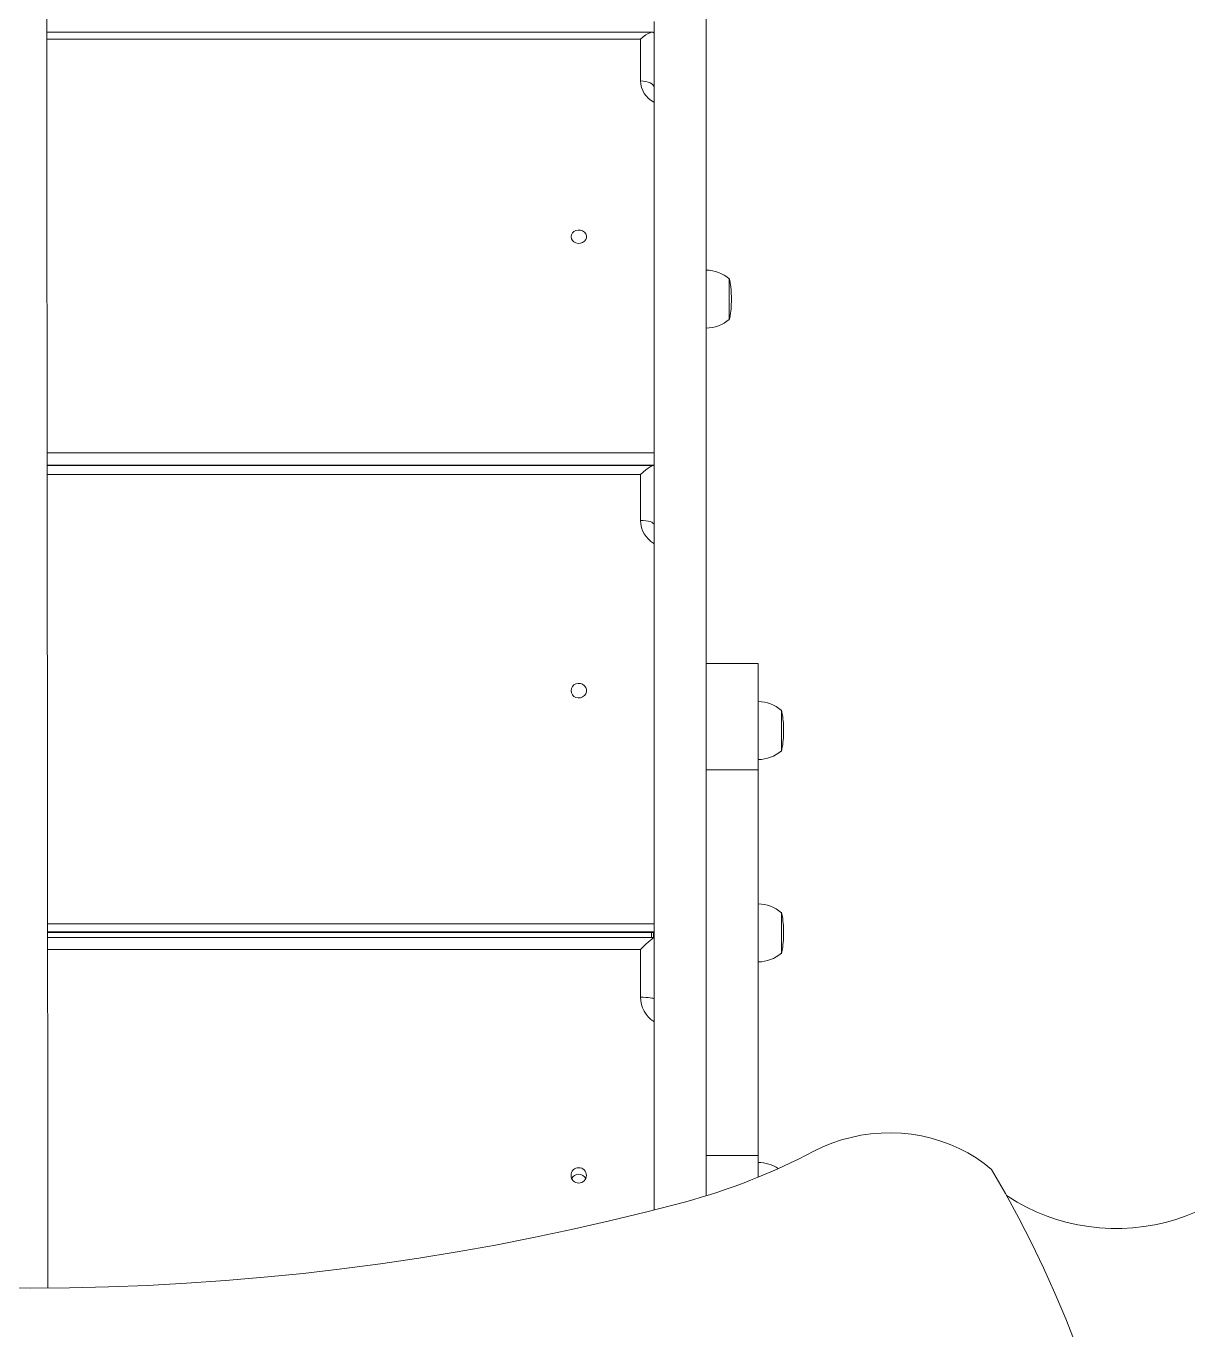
# Model space of a CAD drawing. Header units: millimetres. Extents: x -12977 to 11786, y -11805 to 10558.
# Drawn here: x -1108 to -507, y 5962 to 6638 of the extents above; entities that cross this region are included whole.
import ezdxf

# ---------------------------------------------------------------- set-up
doc = ezdxf.new("R2010")
doc.units = ezdxf.units.MM
doc.layers.add('DIKOM_ОБЪЕКТ', color=7, linetype='Continuous')

msp = doc.modelspace()

# ---------------------------------------------------------------- linework, layer by layer
at = {"layer": 'DIKOM_ОБЪЕКТ', "color": 7, "linetype": 'Continuous', "lineweight": 15}
for p, q in [((-784.007, 6634.651), (-1097.668, 6634.65)), ((-790.083, 6631.127), (-1097.664, 6631.127)), ((-790.083, 6609.429), (-790.083, 6631.127)), ((-756.062, 6619.945), (-756.043, 6619.98)), ((-756.084, 6599.38), (-756.083, 6599.38)), ((-756.083, 6599.38), (-756.083, 6593.917)), ((-756.083, 6596.038), (-756.089, 6462.376)), ((-756.083, 6594.669), (-756.088, 6455.799)), ((-756.083, 6594.669), (-756.083, 6588.212)), ((-756.083, 6593.916), (-756.083, 6593.917)), ((-756.087, 6449.342), (-756.083, 6588.212)), ((-756.087, 6447.972), (-756.082, 6581.635)), ((-756.083, 6581.635), (-756.082, 6581.635)), ((-756.088, 6455.799), (-756.087, 6449.342)), ((-756.089, 6450.095), (-756.088, 6444.631)), ((-756.088, 6447.973), (-756.087, 6447.972)), ((-783.093, 6416.742), (-1097.464, 6416.741)), ((-1097.458, 6410.285), (-783.093, 6410.285)), ((-783.452, 6410.229), (-1097.458, 6410.228)), ((-790.09, 6405.45), (-1097.454, 6405.451)), ((-790.09, 6381.744), (-790.09, 6405.45)), ((-756.091, 6372.566), (-756.09, 6372.566)), ((-756.09, 6372.566), (-756.089, 6369.075)), ((-756.091, 6367.194), (-756.093, 6215.469)), ((-756.091, 6366.889), (-756.093, 6220.853)), ((-756.093, 6211.343), (-756.09, 6363.067)), ((-756.091, 6369.074), (-756.089, 6369.075)), ((-756.091, 6367.194), (-756.09, 6363.067)), ((-756.093, 6211.648), (-756.089, 6357.683)), ((-756.09, 6357.683), (-756.089, 6357.683)), ((-729.088, 6307.659), (-756.089, 6307.659)), ((-756.09, 6252.473), (-729.09, 6252.473)), ((-729.08, 6247.579), (-729.081, 6247.579)), ((-729.081, 6247.565), (-729.08, 6247.565)), ((-756.093, 6215.469), (-756.093, 6211.343)), ((-729.085, 6215.392), (-729.083, 6215.392)), ((-756.094, 6209.462), (-756.092, 6205.97)), ((-756.093, 6211.648), (-756.093, 6211.648)), ((-783.098, 6172.797), (-1097.234, 6172.797)), ((-1097.23, 6168.67), (-783.097, 6168.67)), ((-1097.23, 6168.308), (-783.455, 6168.308)), ((-783.15, 6165.647), (-1097.227, 6165.646)), ((-790.094, 6159.528), (-1097.221, 6159.528)), ((-790.095, 6134.727), (-790.094, 6159.528)), ((-729.078, 6156.206), (-729.078, 6103.557)), ((-756.095, 6126.775), (-756.094, 6125.39)), ((-756.095, 6120.949), (-756.096, 6031.901)), ((-756.095, 6125.39), (-756.094, 6125.39)), ((-756.095, 6120.949), (-756.094, 6119.312)), ((-756.095, 6118.981), (-756.096, 6031.901)), ((-756.094, 6031.901), (-756.094, 6119.312)), ((-756.094, 6031.901), (-756.093, 6115.328)), ((-756.094, 6115.328), (-756.093, 6115.328)), ((-729.086, 6076.687), (-729.084, 6076.687)), ((-756.094, 6052.663), (-729.094, 6052.663))]:
    msp.add_line(p, q, dxfattribs=at)
at = {"layer": 'DIKOM_ОБЪЕКТ', "color": 7, "linetype": 'Continuous', "lineweight": 15, "flags": 128}
for points in [[(-756.037, 6690.926), (-756.037, 6690.24), (-756.037, 6684.529), (-756.037, 6678.948), (-756.037, 6673.517), (-756.037, 6668.255), (-756.038, 6663.182), (-756.038, 6658.316), (-756.038, 6653.675), (-756.038, 6649.277), (-756.038, 6645.136), (-756.039, 6641.268), (-756.039, 6637.688), (-756.039, 6634.407), (-756.039, 6631.439), (-756.04, 6628.794), (-756.04, 6626.482), (-756.041, 6624.511), (-756.041, 6622.888), (-756.042, 6621.62), (-756.042, 6620.71), (-756.042, 6620.162), (-756.043, 6619.98)], [(-783.099, 6024.518), (-783.099, 6045.616), (-783.099, 6067.515), (-783.099, 6089.364), (-783.098, 6111.158), (-783.098, 6132.892), (-783.098, 6154.559), (-783.097, 6176.154), (-783.097, 6197.672), (-783.096, 6219.106), (-783.096, 6240.451), (-783.096, 6261.701), (-783.095, 6282.851), (-783.095, 6303.895), (-783.095, 6324.828), (-783.095, 6345.644), (-783.094, 6366.338), (-783.094, 6386.904), (-783.093, 6407.336), (-783.092, 6427.63), (-783.092, 6447.78), (-783.092, 6467.781), (-783.091, 6487.627), (-783.09, 6507.313), (-783.089, 6526.835), (-783.089, 6546.187), (-783.088, 6565.363), (-783.088, 6584.359), (-783.087, 6603.17), (-783.086, 6621.791), (-783.085, 6640.216)], [(-756.099, 6031.9), (-756.099, 6045.616), (-756.098, 6067.515), (-756.098, 6089.364), (-756.099, 6111.158), (-756.098, 6132.892), (-756.098, 6154.559), (-756.098, 6176.155), (-756.097, 6197.672), (-756.097, 6219.106), (-756.097, 6240.451), (-756.096, 6261.701), (-756.096, 6282.851), (-756.096, 6303.896), (-756.095, 6324.828), (-756.094, 6345.644), (-756.094, 6366.338), (-756.093, 6386.903), (-756.093, 6407.336), (-756.093, 6427.63), (-756.092, 6447.78), (-756.091, 6467.78), (-756.091, 6487.627), (-756.091, 6507.313), (-756.09, 6526.835), (-756.089, 6546.186), (-756.089, 6565.363), (-756.087, 6584.359), (-756.087, 6603.17), (-756.086, 6621.791), (-756.086, 6640.217)], [(-756.076, 6511.471), (-756.076, 6515.921), (-756.075, 6523.606), (-756.074, 6531.052), (-756.073, 6538.248), (-756.073, 6545.187), (-756.073, 6551.86), (-756.073, 6558.259), (-756.072, 6564.377), (-756.071, 6570.207), (-756.071, 6575.741), (-756.07, 6580.974), (-756.07, 6585.898), (-756.069, 6590.509), (-756.069, 6594.801), (-756.068, 6598.768), (-756.068, 6602.406), (-756.067, 6605.711), (-756.066, 6608.678), (-756.066, 6611.305), (-756.066, 6613.588), (-756.064, 6615.525), (-756.064, 6617.113), (-756.063, 6618.35), (-756.063, 6619.235), (-756.062, 6619.767), (-756.062, 6619.945)], [(-783.083, 6605.952), (-783.217, 6606.63), (-783.616, 6607.282), (-784.263, 6607.884), (-785.134, 6608.411), (-786.195, 6608.843), (-787.404, 6609.164), (-788.717, 6609.362), (-790.083, 6609.429)], [(-756.083, 6596.038), (-756.084, 6597.476), (-756.084, 6598.687), (-756.083, 6599.625), (-756.083, 6600.252), (-756.084, 6600.547), (-756.083, 6600.496), (-756.083, 6600.102), (-756.083, 6599.38)], [(-756.083, 6593.917), (-756.083, 6592.895), (-756.083, 6591.611), (-756.082, 6590.116), (-756.083, 6588.468), (-756.082, 6586.728), (-756.082, 6584.964), (-756.082, 6583.245), (-756.082, 6581.635)], [(-826.086, 6528.711), (-825.908, 6527.687), (-825.391, 6526.755), (-824.58, 6525.996), (-823.547, 6525.479), (-822.385, 6525.249), (-821.196, 6525.326), (-820.086, 6525.704), (-819.154, 6526.349), (-818.482, 6527.204), (-818.131, 6528.193), (-818.131, 6529.228), (-818.482, 6530.217), (-819.153, 6531.072), (-820.086, 6531.717), (-821.195, 6532.095), (-822.385, 6532.173), (-823.548, 6531.942), (-824.58, 6531.425), (-825.391, 6530.666), (-825.908, 6529.734), (-826.086, 6528.711)], [(-756.083, 6511.39), (-756.083, 6511.388), (-756.082, 6511.177), (-756.083, 6510.619), (-756.083, 6509.728), (-756.083, 6508.524), (-756.083, 6507.035), (-756.083, 6505.297), (-756.083, 6503.351), (-756.084, 6501.241), (-756.084, 6499.017), (-756.084, 6496.732), (-756.084, 6494.439), (-756.083, 6492.191), (-756.084, 6490.043), (-756.084, 6488.042), (-756.084, 6486.238), (-756.083, 6484.671), (-756.083, 6483.379), (-756.083, 6482.392), (-756.083, 6481.733), (-756.083, 6481.418), (-756.082, 6481.39)], [(-744.082, 6495.648), (-744.082, 6493.765), (-744.082, 6491.941), (-744.082, 6490.269), (-744.082, 6488.806), (-744.082, 6487.601), (-744.082, 6486.695), (-744.083, 6486.119), (-744.082, 6485.893), (-744.083, 6486.024), (-744.083, 6486.509), (-744.083, 6487.33), (-744.083, 6488.459), (-744.083, 6489.859), (-744.083, 6491.481), (-744.083, 6493.27), (-744.083, 6495.165), (-744.084, 6497.102), (-744.083, 6499.015), (-744.083, 6500.838), (-744.083, 6502.51), (-744.083, 6503.974), (-744.083, 6505.179), (-744.083, 6506.085), (-744.083, 6506.661), (-744.083, 6506.887), (-744.083, 6506.755), (-744.083, 6506.271), (-744.082, 6505.45), (-744.082, 6504.32), (-744.082, 6502.921), (-744.082, 6501.299), (-744.082, 6499.51), (-744.082, 6497.615), (-744.082, 6497.13)], [(-744.083, 6499.09), (-744.083, 6500.965), (-744.083, 6502.685), (-744.083, 6504.191), (-744.083, 6505.43), (-744.083, 6506.362), (-744.082, 6506.954), (-744.082, 6507.187), (-744.083, 6507.19)], [(-756.083, 6492.39), (-756.083, 6492.568), (-756.083, 6493.085), (-756.083, 6493.896), (-756.082, 6494.928), (-756.083, 6496.09), (-756.083, 6497.279), (-756.083, 6498.389), (-756.083, 6499.322), (-756.083, 6499.993), (-756.082, 6500.345), (-756.082, 6500.345), (-756.082, 6499.994), (-756.083, 6499.322), (-756.082, 6498.39), (-756.082, 6497.28), (-756.082, 6496.091), (-756.082, 6494.929), (-756.082, 6493.896), (-756.083, 6493.085), (-756.083, 6492.568), (-756.083, 6492.39)], [(-744.082, 6485.59), (-744.083, 6485.728), (-744.083, 6486.226), (-744.083, 6487.071), (-744.083, 6488.233), (-744.083, 6489.672), (-744.083, 6491.34), (-744.084, 6493.181), (-744.084, 6495.13), (-744.083, 6497.122), (-744.083, 6499.09)], [(-743.03, 6494.915), (-743.03, 6495.027), (-743.03, 6495.347), (-743.03, 6495.825), (-743.03, 6496.39), (-743.03, 6496.954), (-743.03, 6497.432), (-743.03, 6497.752), (-743.03, 6497.865)], [(-743.03, 6494.915), (-743.03, 6495.027), (-743.03, 6495.347), (-743.03, 6495.826), (-743.03, 6496.39), (-743.03, 6496.954), (-743.03, 6497.432), (-743.03, 6497.752), (-743.03, 6497.865)], [(-756.08, 6307.659), (-756.079, 6317.084), (-756.08, 6327.389), (-756.079, 6337.686), (-756.079, 6347.961), (-756.079, 6358.203), (-756.079, 6368.4), (-756.079, 6378.54), (-756.079, 6388.611), (-756.079, 6398.601), (-756.078, 6408.497), (-756.078, 6418.29), (-756.078, 6427.966), (-756.078, 6437.515), (-756.078, 6446.926), (-756.078, 6456.186), (-756.077, 6465.285), (-756.077, 6474.214), (-756.076, 6481.512)], [(-756.089, 6450.095), (-756.089, 6451.117), (-756.088, 6452.399), (-756.088, 6453.894), (-756.088, 6455.543), (-756.089, 6457.283), (-756.088, 6459.046), (-756.089, 6460.766), (-756.089, 6462.376)], [(-756.087, 6447.972), (-756.087, 6446.534), (-756.087, 6445.323), (-756.087, 6444.386), (-756.087, 6443.758), (-756.088, 6443.464), (-756.087, 6443.515), (-756.087, 6443.909), (-756.088, 6444.631)], [(-783.09, 6379.521), (-783.225, 6379.955), (-783.623, 6380.372), (-784.27, 6380.756), (-785.14, 6381.093), (-786.201, 6381.369), (-787.412, 6381.574), (-788.725, 6381.701), (-790.09, 6381.744)], [(-756.091, 6366.889), (-756.091, 6368.499), (-756.09, 6369.937), (-756.091, 6371.149), (-756.09, 6372.087), (-756.091, 6372.715), (-756.09, 6373.01), (-756.091, 6372.96), (-756.09, 6372.566)], [(-756.089, 6369.075), (-756.09, 6368.353), (-756.089, 6367.331), (-756.09, 6366.049), (-756.089, 6364.554), (-756.089, 6362.906), (-756.089, 6361.167), (-756.089, 6359.403), (-756.089, 6357.683)], [(-756.09, 6252.473), (-756.091, 6255.461), (-756.09, 6258.63), (-756.09, 6261.949), (-756.091, 6265.381), (-756.09, 6268.891), (-756.09, 6272.443), (-756.091, 6275.999), (-756.091, 6279.522), (-756.09, 6282.975), (-756.09, 6286.323), (-756.09, 6289.529), (-756.09, 6292.561), (-756.091, 6295.388), (-756.09, 6297.979), (-756.09, 6300.307), (-756.09, 6302.348), (-756.09, 6304.081), (-756.09, 6305.487), (-756.089, 6306.552), (-756.089, 6307.265), (-756.089, 6307.619), (-756.089, 6307.659)], [(-729.09, 6252.473), (-729.09, 6255.461), (-729.091, 6258.631), (-729.091, 6261.949), (-729.09, 6265.381), (-729.091, 6268.892), (-729.091, 6272.443), (-729.091, 6275.999), (-729.09, 6279.522), (-729.091, 6282.975), (-729.091, 6286.323), (-729.091, 6289.529), (-729.09, 6292.561), (-729.09, 6295.388), (-729.09, 6297.978), (-729.09, 6300.307), (-729.09, 6302.348), (-729.089, 6304.081), (-729.089, 6305.487), (-729.089, 6306.553), (-729.089, 6307.265), (-729.089, 6307.619), (-729.089, 6307.609), (-729.088, 6307.236), (-729.088, 6306.503), (-729.088, 6305.418), (-729.088, 6303.994), (-729.088, 6302.243), (-729.087, 6300.186), (-729.087, 6297.842), (-729.087, 6295.237)], [(-826.092, 6293.553), (-825.915, 6292.436), (-825.397, 6291.417), (-824.586, 6290.588), (-823.554, 6290.023), (-822.391, 6289.771), (-821.202, 6289.856), (-820.093, 6290.269), (-819.16, 6290.974), (-818.489, 6291.908), (-818.137, 6292.988), (-818.137, 6294.119), (-818.488, 6295.199), (-819.16, 6296.134), (-820.092, 6296.838), (-821.203, 6297.252), (-822.391, 6297.336), (-823.553, 6297.084), (-824.587, 6296.519), (-825.397, 6295.69), (-825.914, 6294.672), (-826.092, 6293.553)], [(-729.086, 6287.779), (-729.087, 6289.857), (-729.087, 6295.237)], [(-729.089, 6287.85), (-729.089, 6287.816), (-729.089, 6287.484), (-729.089, 6286.81), (-729.089, 6285.809), (-729.089, 6284.504), (-729.09, 6282.926), (-729.089, 6281.111), (-729.09, 6279.103), (-729.089, 6276.949), (-729.089, 6274.698), (-729.089, 6272.404), (-729.089, 6270.121), (-729.089, 6267.901), (-729.09, 6265.798), (-729.089, 6263.859), (-729.09, 6262.132), (-729.089, 6260.655), (-729.089, 6259.465), (-729.088, 6258.588), (-729.089, 6258.046), (-729.088, 6257.851), (-729.088, 6257.85)], [(-717.089, 6273.356), (-717.089, 6275.33), (-717.09, 6277.22), (-717.089, 6278.96), (-717.089, 6280.492), (-717.089, 6281.764), (-717.089, 6282.733), (-717.088, 6283.365), (-717.089, 6283.639), (-717.089, 6283.65)], [(-717.088, 6272.358), (-717.088, 6270.439), (-717.088, 6268.603), (-717.088, 6266.911), (-717.088, 6265.421), (-717.088, 6264.184), (-717.089, 6263.242), (-717.089, 6262.628), (-717.089, 6262.361), (-717.089, 6262.452), (-717.089, 6262.897), (-717.089, 6263.681), (-717.089, 6264.777), (-717.089, 6266.148), (-717.089, 6267.747), (-717.089, 6269.52), (-717.089, 6271.407), (-717.089, 6273.342), (-717.089, 6275.261), (-717.089, 6277.098), (-717.089, 6278.79), (-717.089, 6280.28), (-717.089, 6281.516), (-717.089, 6282.458), (-717.089, 6283.073), (-717.089, 6283.34), (-717.089, 6283.249), (-717.089, 6282.804), (-717.089, 6282.02), (-717.088, 6280.924), (-717.088, 6279.553), (-717.088, 6277.953), (-717.088, 6276.18), (-717.088, 6274.294), (-717.088, 6273.709)], [(-729.088, 6268.85), (-729.088, 6269.028), (-729.089, 6269.545), (-729.089, 6270.356), (-729.089, 6271.388), (-729.089, 6272.551), (-729.089, 6273.74), (-729.089, 6274.85), (-729.089, 6275.782), (-729.089, 6276.454), (-729.089, 6276.805), (-729.088, 6276.806), (-729.089, 6276.454), (-729.089, 6275.783), (-729.088, 6274.851), (-729.088, 6273.741), (-729.089, 6272.552), (-729.088, 6271.389), (-729.088, 6270.357), (-729.089, 6269.546), (-729.088, 6269.028), (-729.088, 6268.85)], [(-717.089, 6262.05), (-717.089, 6262.155), (-717.089, 6262.612), (-717.089, 6263.419), (-717.089, 6264.546), (-717.089, 6265.956), (-717.089, 6267.601), (-717.089, 6269.425), (-717.089, 6271.365), (-717.089, 6273.356)], [(-716.036, 6271.375), (-716.036, 6271.488), (-716.036, 6271.808), (-716.036, 6272.286), (-716.037, 6272.85), (-716.036, 6273.414), (-716.036, 6273.893), (-716.036, 6274.213), (-716.036, 6274.325)], [(-716.036, 6271.375), (-716.036, 6271.488), (-716.036, 6271.808), (-716.036, 6272.286), (-716.036, 6272.85), (-716.036, 6273.415), (-716.036, 6273.893), (-716.036, 6274.213), (-716.036, 6274.325)], [(-729.08, 6247.565), (-729.081, 6247.482), (-729.081, 6247.782), (-729.081, 6248.463), (-729.082, 6249.525), (-729.082, 6250.964), (-729.083, 6252.776), (-729.083, 6254.957), (-729.084, 6257.5), (-729.084, 6257.763)], [(-756.09, 6252.473), (-756.09, 6244.371), (-756.09, 6236.181), (-756.09, 6227.918), (-756.09, 6219.597), (-756.09, 6211.233), (-756.09, 6202.842), (-756.09, 6194.44), (-756.089, 6186.042), (-756.09, 6177.663), (-756.09, 6169.319), (-756.09, 6161.026), (-756.09, 6152.799), (-756.09, 6144.653), (-756.091, 6136.603), (-756.09, 6128.663), (-756.091, 6120.85), (-756.091, 6113.177), (-756.091, 6105.658), (-756.092, 6098.307), (-756.092, 6091.139), (-756.092, 6084.165), (-756.092, 6077.4), (-756.093, 6070.855), (-756.093, 6064.543), (-756.093, 6058.475), (-756.094, 6052.663)], [(-729.09, 6252.473), (-729.09, 6244.371), (-729.09, 6236.181), (-729.09, 6227.918), (-729.09, 6219.597), (-729.09, 6211.234), (-729.09, 6202.842), (-729.09, 6194.44), (-729.09, 6186.042), (-729.09, 6177.663), (-729.09, 6169.32), (-729.09, 6161.026), (-729.09, 6152.799), (-729.09, 6144.652), (-729.09, 6136.603), (-729.091, 6128.664), (-729.09, 6120.85), (-729.091, 6113.177), (-729.091, 6105.658), (-729.091, 6098.307), (-729.092, 6091.139), (-729.092, 6084.165), (-729.092, 6077.4), (-729.093, 6070.855), (-729.093, 6064.543), (-729.093, 6058.475), (-729.094, 6052.663)], [(-729.08, 6247.565), (-729.08, 6247.46), (-729.08, 6246.928), (-729.08, 6245.98), (-729.079, 6244.637), (-729.079, 6242.928), (-729.079, 6240.889), (-729.079, 6238.564), (-729.079, 6236.004), (-729.079, 6233.263)], [(-729.078, 6195.086), (-729.079, 6199.75), (-729.079, 6204.448), (-729.079, 6209.178), (-729.079, 6213.938), (-729.079, 6218.728), (-729.079, 6223.547), (-729.079, 6228.392), (-729.079, 6233.263)], [(-756.094, 6209.462), (-756.094, 6210.183), (-756.094, 6211.205), (-756.094, 6212.488), (-756.094, 6213.982), (-756.094, 6215.63), (-756.094, 6217.37), (-756.094, 6219.134), (-756.093, 6220.853)], [(-729.085, 6192.69), (-729.085, 6195.038), (-729.085, 6197.554), (-729.085, 6200.191), (-729.085, 6202.899), (-729.085, 6205.629), (-729.085, 6208.328), (-729.085, 6210.949), (-729.085, 6213.44), (-729.084, 6215.756), (-729.084, 6217.854), (-729.084, 6219.695), (-729.085, 6221.245), (-729.085, 6222.473), (-729.085, 6223.359), (-729.084, 6223.884), (-729.084, 6224.04), (-729.084, 6223.823), (-729.084, 6223.238), (-729.084, 6222.296), (-729.083, 6221.013), (-729.083, 6219.413), (-729.083, 6217.528), (-729.083, 6215.392)], [(-729.083, 6215.392), (-729.083, 6210.199), (-729.082, 6204.814), (-729.082, 6199.255), (-729.082, 6193.544), (-729.082, 6187.7), (-729.082, 6181.745), (-729.082, 6175.702), (-729.082, 6169.591), (-729.082, 6163.436), (-729.082, 6157.257), (-729.082, 6151.079), (-729.082, 6144.924), (-729.082, 6138.813), (-729.082, 6132.769), (-729.082, 6126.815), (-729.083, 6120.972), (-729.082, 6115.26), (-729.083, 6109.702), (-729.083, 6104.317), (-729.083, 6099.124), (-729.083, 6094.144), (-729.083, 6089.392), (-729.084, 6084.889), (-729.084, 6080.649), (-729.084, 6076.687)], [(-756.093, 6211.648), (-756.092, 6210.038), (-756.092, 6208.599), (-756.092, 6207.388), (-756.093, 6206.45), (-756.092, 6205.821), (-756.093, 6205.527), (-756.093, 6205.577), (-756.092, 6205.97)], [(-729.078, 6195.086), (-729.078, 6190.466), (-729.078, 6185.751), (-729.078, 6180.953), (-729.078, 6176.087), (-729.078, 6171.165), (-729.078, 6171.041)], [(-729.085, 6192.69), (-729.085, 6188.716), (-729.084, 6184.562), (-729.085, 6180.253), (-729.084, 6175.813), (-729.084, 6171.268), (-729.084, 6166.642), (-729.084, 6161.964), (-729.084, 6157.259), (-729.084, 6152.553), (-729.085, 6147.875), (-729.085, 6143.25), (-729.085, 6138.705), (-729.084, 6134.265), (-729.085, 6129.956), (-729.085, 6125.802), (-729.085, 6121.828), (-729.085, 6118.054), (-729.086, 6114.505), (-729.085, 6111.198), (-729.086, 6108.153)], [(-729.079, 6183.041), (-729.08, 6182.874), (-729.08, 6182.359), (-729.079, 6181.509), (-729.08, 6180.343), (-729.08, 6178.889), (-729.08, 6177.18), (-729.08, 6175.258), (-729.08, 6173.165), (-729.08, 6170.953), (-729.08, 6168.673), (-729.08, 6166.378), (-729.08, 6164.122), (-729.08, 6161.958), (-729.08, 6159.936), (-729.08, 6158.104), (-729.08, 6156.505), (-729.08, 6155.177), (-729.079, 6154.15), (-729.079, 6153.449), (-729.079, 6153.09), (-729.079, 6153.041)], [(-717.08, 6169.321), (-717.08, 6171.27), (-717.08, 6173.108), (-717.079, 6174.774), (-717.08, 6176.212), (-717.079, 6177.37), (-717.08, 6178.211), (-717.079, 6178.706), (-717.079, 6178.841)], [(-717.079, 6166.797), (-717.079, 6164.903), (-717.078, 6163.115), (-717.079, 6161.495), (-717.079, 6160.098), (-717.079, 6158.971), (-717.079, 6158.154), (-717.08, 6157.673), (-717.08, 6157.545), (-717.079, 6157.774), (-717.08, 6158.354), (-717.08, 6159.263), (-717.08, 6160.471), (-717.08, 6161.937), (-717.08, 6163.61), (-717.08, 6165.435), (-717.08, 6167.348), (-717.08, 6169.286), (-717.08, 6171.18), (-717.08, 6172.968), (-717.079, 6174.587), (-717.08, 6175.985), (-717.079, 6177.111), (-717.08, 6177.929), (-717.079, 6178.41), (-717.079, 6178.538), (-717.079, 6178.308), (-717.079, 6177.729), (-717.079, 6176.82), (-717.078, 6175.611), (-717.079, 6174.146), (-717.078, 6172.472), (-717.079, 6170.648), (-717.079, 6168.796)], [(-783.412, 6168.309), (-783.412, 6167.895), (-783.412, 6166.287), (-783.412, 6165.646)], [(-729.079, 6164.041), (-729.079, 6164.219), (-729.079, 6164.736), (-729.079, 6165.547), (-729.08, 6166.58), (-729.079, 6167.742), (-729.079, 6168.931), (-729.079, 6170.041), (-729.079, 6170.973), (-729.079, 6171.645), (-729.08, 6171.997), (-729.08, 6171.997), (-729.079, 6171.645), (-729.079, 6171.041)], [(-717.079, 6157.241), (-717.079, 6157.245), (-717.079, 6157.481), (-717.08, 6158.077), (-717.079, 6159.012), (-717.08, 6160.255), (-717.08, 6161.762), (-717.08, 6163.484), (-717.08, 6165.361), (-717.08, 6167.329), (-717.08, 6169.321)], [(-716.027, 6166.567), (-716.027, 6166.679), (-716.027, 6166.998), (-716.027, 6167.477), (-716.027, 6168.041), (-716.027, 6168.606), (-716.027, 6169.084), (-716.026, 6169.404), (-716.027, 6169.516)], [(-716.027, 6166.567), (-716.027, 6166.679), (-716.027, 6166.998), (-716.027, 6167.477), (-716.027, 6168.041), (-716.027, 6168.606), (-716.027, 6169.084), (-716.026, 6169.404), (-716.027, 6169.516)], [(-729.078, 6165.041), (-729.078, 6161.211), (-729.078, 6156.206)], [(-783.094, 6133.845), (-783.229, 6134.018), (-783.627, 6134.183), (-784.275, 6134.335), (-785.145, 6134.469), (-786.206, 6134.578), (-787.416, 6134.66), (-788.73, 6134.71), (-790.095, 6134.727)], [(-756.095, 6118.981), (-756.095, 6120.701), (-756.095, 6122.311), (-756.095, 6123.75), (-756.095, 6124.962), (-756.095, 6125.901), (-756.094, 6126.529), (-756.095, 6126.825), (-756.095, 6126.775)], [(-756.094, 6125.39), (-756.094, 6124.997), (-756.094, 6124.276), (-756.094, 6123.255), (-756.094, 6121.973), (-756.093, 6120.479), (-756.093, 6118.831), (-756.094, 6117.092), (-756.093, 6115.328)], [(-729.084, 6076.687), (-729.084, 6075.152), (-729.084, 6073.939), (-729.085, 6073.07), (-729.085, 6072.562), (-729.085, 6072.423), (-729.085, 6072.657), (-729.085, 6073.259), (-729.085, 6074.218), (-729.086, 6075.516), (-729.086, 6077.129), (-729.086, 6079.027), (-729.086, 6081.174), (-729.086, 6083.531), (-729.086, 6086.053), (-729.086, 6088.694), (-729.086, 6091.405), (-729.086, 6094.134), (-729.086, 6096.831), (-729.086, 6099.446), (-729.086, 6101.931), (-729.086, 6104.238), (-729.086, 6106.325), (-729.086, 6108.153)], [(-729.078, 6103.557), (-729.078, 6100.115), (-729.078, 6096.719), (-729.078, 6093.413), (-729.078, 6090.241), (-729.078, 6087.245), (-729.078, 6084.464), (-729.078, 6081.935), (-729.078, 6079.692), (-729.079, 6077.763), (-729.079, 6076.175), (-729.079, 6074.949), (-729.079, 6074.1), (-729.079, 6073.641)], [(-729.087, 6041.515), (-729.086, 6046.133), (-729.086, 6050.507), (-729.085, 6054.529), (-729.084, 6058.195), (-729.084, 6061.502), (-729.083, 6064.446), (-729.082, 6067.025), (-729.081, 6069.236), (-729.081, 6071.077), (-729.08, 6072.545), (-729.079, 6073.641)], [(-700.221, 6054.955), (-695.644, 6057.187), (-690.899, 6059.136), (-686.007, 6060.793), (-680.994, 6062.149), (-675.884, 6063.198), (-670.701, 6063.935), (-665.472, 6064.356), (-660.221, 6064.459), (-654.975, 6064.243), (-649.759, 6063.71), (-644.599, 6062.862), (-639.52, 6061.704), (-634.548, 6060.24), (-629.706, 6058.479), (-625.017, 6056.428), (-620.507, 6054.098), (-616.195, 6051.501), (-612.104, 6048.649), (-608.254, 6045.555)], [(-756.094, 6031.901), (-756.094, 6032.506), (-756.094, 6036.031), (-756.094, 6039.537), (-756.094, 6042.988), (-756.094, 6046.349), (-756.094, 6049.585), (-756.094, 6052.663)], [(-729.094, 6041.512), (-729.094, 6042.988), (-729.094, 6046.349), (-729.094, 6049.585), (-729.094, 6052.663)], [(-729.092, 6049.177), (-729.092, 6049.023), (-729.092, 6048.523), (-729.092, 6047.686), (-729.092, 6046.532), (-729.092, 6045.089), (-729.093, 6043.39), (-729.093, 6041.512)], [(-564.645, 5954.866), (-569.84, 5968.175), (-575.385, 5981.378), (-581.277, 5994.467), (-587.513, 6007.436), (-594.091, 6020.278), (-601.005, 6032.987), (-608.254, 6045.555)], [(-502.193, 6023.556), (-507.386, 6021.447), (-512.722, 6019.624), (-518.178, 6018.094), (-523.735, 6016.863), (-529.369, 6015.935), (-535.06, 6015.314), (-540.784, 6015.003), (-546.519, 6015.003), (-552.244, 6015.314), (-557.934, 6015.935), (-563.569, 6016.863), (-569.125, 6018.094), (-574.582, 6019.624), (-579.917, 6021.447), (-585.11, 6023.556), (-590.14, 6025.942), (-594.988, 6028.596), (-599.635, 6031.507), (-600.509, 6032.099)], [(-767.363, 6028.651), (-786.738, 6023.593), (-806.214, 6018.833), (-825.784, 6014.373), (-845.442, 6010.214), (-865.183, 6006.358), (-884.999, 6002.807), (-904.885, 5999.56), (-924.834, 5996.619), (-944.841, 5993.986), (-964.898, 5991.66), (-985, 5989.643), (-1005.14, 5987.935), (-1025.312, 5986.537), (-1045.509, 5985.449), (-1065.725, 5984.672), (-1085.954, 5984.206), (-1106.19, 5984.05), (-1126.425, 5984.205)]]:
    msp.add_lwpolyline(points, dxfattribs=at)
at = {"layer": 'DIKOM_ОБЪЕКТ', "color": 7, "linetype": 'Continuous', "lineweight": 15}
msp.add_circle((-822.118, 6042.462), 3.978, dxfattribs=at)
for centre, radius, start, end in [((-777.388, 6609.769), 12.699, 181.534328, 243.121606), ((-756.243, 6492.713), 18.677, 49.378843, 89.509067), ((-784.866, 6497.865), 41.836, 0.003448, 12.879622), ((-784.866, 6494.915), 41.836, 347.120378, 0.003448), ((-756.243, 6500.067), 18.677, 270.490933, 310.621157), ((-776.034, 6381.869), 14.057, 180.512499, 239.651628), ((-729.249, 6269.173), 18.677, 49.378843, 89.509067), ((-757.872, 6274.325), 41.836, 0.003448, 12.879622), ((-757.872, 6271.376), 41.836, 347.120378, 0.003448), ((-729.249, 6276.527), 18.677, 270.490933, 310.621157), ((-729.239, 6164.364), 18.677, 49.378843, 89.509067), ((-757.862, 6169.516), 41.836, 0.003448, 12.879622), ((-756.108, 6168.041), 28.315, 179.460407, 184.851636), ((-1174.371, 6164.681), 445.292, 359.91776, 0.046429), ((-757.862, 6166.566), 41.836, 347.120378, 0.003448), ((-729.239, 6171.718), 18.677, 270.490933, 310.621157), ((-775.244, 6134.746), 14.851, 180.073385, 237.882266), ((-851.353, 6341.893), 324.306, 285.009809, 297.776133), ((-729.252, 6030.5), 18.677, 55.723511, 89.509067), ((-822.094, 6039.028), 4.011, 25.735114, 154.319584)]:
    msp.add_arc(centre, radius, start, end, dxfattribs=at)
for centre, major_axis, ratio, start_param, end_param in [((-790.082, 6627.65), (6.765, 6.765), 0.2659213, 6.0233397, 7.594136), ((-790.09, 6403.229), (6.909, 6.909), 0.1629598, 6.1217057, 7.692502), ((-790.088, 6416.36), (-6.765, 6.765), 0.2658654, 3.3202125, 3.4015076), ((-790.093, 6175.308), (-6.909, 6.909), 0.1629013, 2.980113, 3.3031357), ((-790.094, 6158.646), (6.986, 6.986), 0.0632565, 6.2200732, 7.7908695)]:
    msp.add_ellipse(centre, major_axis=major_axis, ratio=ratio, start_param=start_param, end_param=end_param, dxfattribs=at)
msp.add_open_spline([(-1097.065, 5984.224), (-1097.068, 5988.538), (-1097.076, 5997.414), (-1097.089, 6011.132), (-1097.102, 6025.383), (-1097.114, 6040.054), (-1097.128, 6055.247), (-1097.142, 6071.084), (-1097.155, 6085.945), (-1097.167, 6099.754), (-1097.179, 6112.344), (-1097.19, 6125.545), (-1097.204, 6139.433), (-1097.217, 6153.802), (-1097.23, 6168.664), (-1097.244, 6184.045), (-1097.26, 6200.226), (-1097.275, 6217.089), (-1097.291, 6234.436), (-1097.309, 6252.158), (-1097.324, 6270.157), (-1097.343, 6288.449), (-1097.362, 6309.585), (-1097.385, 6333.567), (-1097.412, 6360.293), (-1097.435, 6386.915), (-1097.461, 6413.257), (-1097.484, 6437.353), (-1097.505, 6459.134), (-1097.523, 6478.648), (-1097.541, 6497.692), (-1097.558, 6516.292), (-1097.575, 6534.47), (-1097.592, 6553.308), (-1097.611, 6572.742), (-1097.628, 6592.729), (-1097.647, 6612.29), (-1097.668, 6634.231), (-1097.689, 6658.416), (-1097.713, 6684.787), (-1097.739, 6710.867), (-1097.761, 6736.702), (-1097.786, 6763.801), (-1097.812, 6792.021), (-1097.839, 6821.145), (-1097.862, 6845.571), (-1097.878, 6865.382), (-1097.894, 6880.695), (-1097.905, 6895.127), (-1097.916, 6905.974), (-1097.923, 6913.616), (-1097.927, 6918.362), (-1097.931, 6923.192), (-1097.936, 6928.315), (-1097.941, 6933.911), (-1097.946, 6939.869), (-1097.952, 6946.162), (-1097.958, 6952.76), (-1097.964, 6959.765), (-1097.971, 6967.166), (-1097.977, 6975.283), (-1097.986, 6984.13), (-1097.992, 6991.484), (-1097.996, 6995.759), (-1097.997, 6996.871)], degree=3, knots=[0, 0, 0, 0, 0.0197174, 0.0405782, 0.0614409, 0.0823214, 0.103239, 0.1242282, 0.1453175, 0.1600146, 0.174698, 0.1893412, 0.2039267, 0.2184513, 0.2320714, 0.2456731, 0.2592919, 0.2729529, 0.2866657, 0.3001853, 0.3137474, 0.3273364, 0.3409288, 0.3603133, 0.3796497, 0.3989217, 0.4181158, 0.4372281, 0.4523143, 0.4673857, 0.4824679, 0.4975793, 0.5127292, 0.5279083, 0.5458372, 0.5638066, 0.5818084, 0.5998382, 0.6256344, 0.6514191, 0.6771255, 0.7027725, 0.7283772, 0.7587472, 0.7890803, 0.8193986, 0.8371835, 0.8544027, 0.8709864, 0.886943, 0.8927402, 0.8984507, 0.9041446, 0.9103975, 0.9173376, 0.924966, 0.9327902, 0.9412282, 0.9502815, 0.9599513, 0.9702384, 0.9824504, 0.9954344, 1, 1, 1, 1], dxfattribs=at)

doc.saveas('drawing.dxf')
